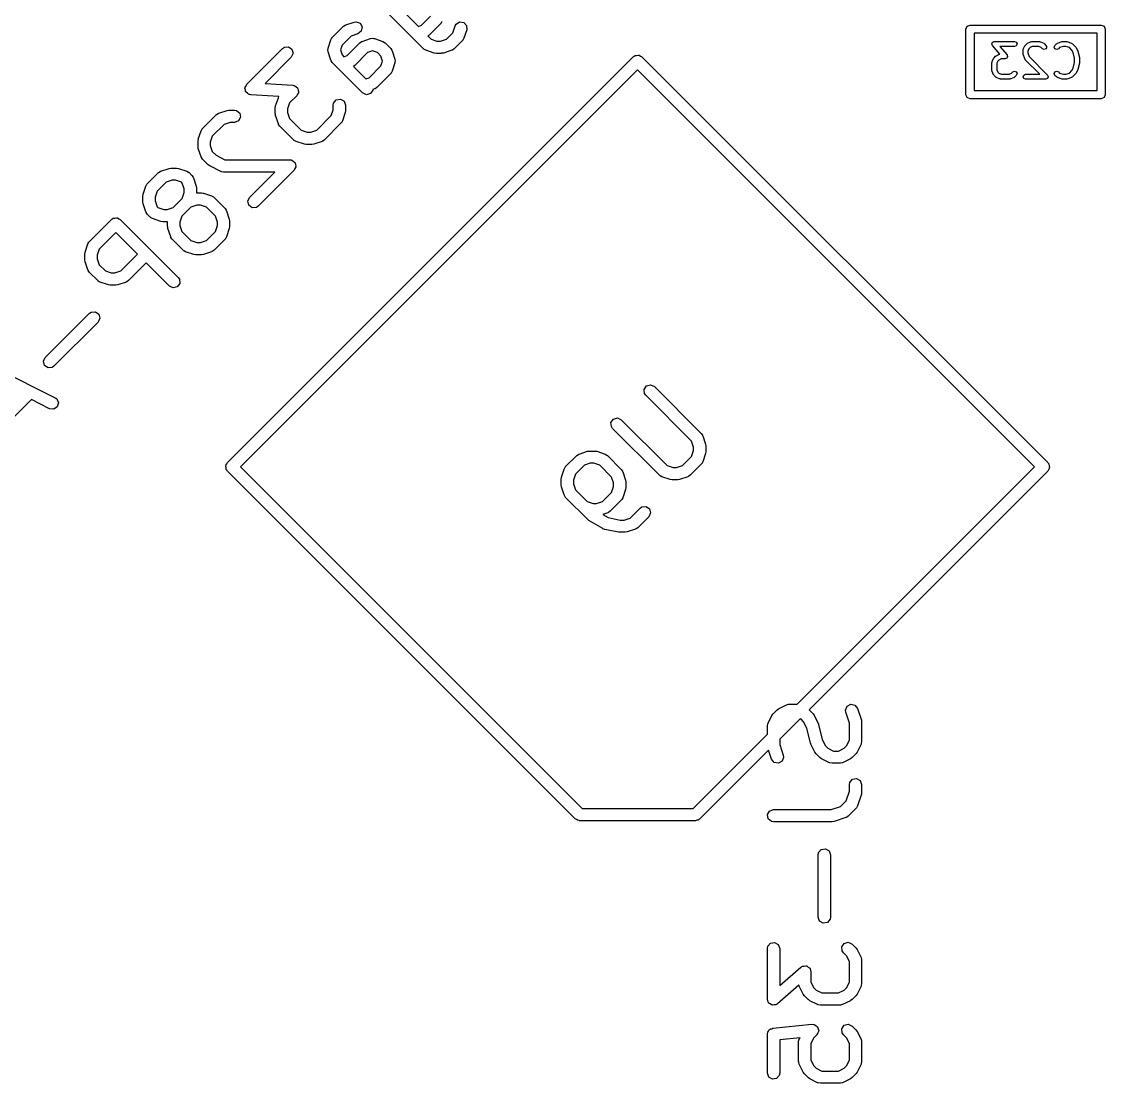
# Model space of a CAD drawing. Extents: x 0.04 to 2.09, y 0.3 to 3.78.
# Drawn here: x 0.787 to 1.307, y 1.32 to 1.83 of the extents above; entities that cross this region are included whole.
import ezdxf

# ---------------------------------------------------------------- set-up
doc = ezdxf.new("R2010")
doc.units = 0
doc.header["$MEASUREMENT"] = 0
doc.layers.add('BLACK', color=7, linetype='CONTINUOUS')

msp = doc.modelspace()

# ---------------------------------------------------------------- linework, layer by layer
at = {"layer": 'BLACK', "linetype": 'CONTINUOUS'}
for p, q in [((0.979538, 1.81731), (0.957002, 1.83985)), ((0.963794, 1.84141), (0.977121, 1.82808)), ((0.978705, 1.82861), (0.983022, 1.83292)), ((0.935791, 1.82281), (0.941094, 1.82811)), ((0.941094, 1.82811), (0.941934, 1.8287)), ((0.941934, 1.8287), (0.94211, 1.82872)), ((0.94211, 1.82872), (0.942248, 1.82883)), ((0.942248, 1.82883), (0.946225, 1.83015)), ((0.946225, 1.83015), (0.94724, 1.8303)), ((0.94724, 1.8303), (0.949118, 1.82956)), ((0.949118, 1.82956), (0.95008, 1.82779)), ((0.95008, 1.82779), (0.949675, 1.82581)), ((0.977121, 1.82808), (0.978705, 1.82861)), ((0.987691, 1.82924), (0.982388, 1.82394)), ((0.987766, 1.8294), (0.987691, 1.82924)), ((0.987916, 1.82949), (0.987766, 1.8294)), ((0.988404, 1.8304), (0.987916, 1.82949)), ((0.993628, 1.82497), (0.994733, 1.82829)), ((0.994733, 1.82829), (0.995221, 1.82919)), ((0.995221, 1.82919), (0.996942, 1.83024)), ((0.996942, 1.83024), (0.99894, 1.82995)), ((0.99894, 1.82995), (1.00028, 1.82844)), ((1.00028, 1.82844), (1.00034, 1.82642)), ((1.24016, 1.82677), (1.24073, 1.82816)), ((1.24073, 1.82816), (1.24213, 1.82874)), ((1.24213, 1.82874), (1.30512, 1.82874)), ((1.30512, 1.82874), (1.30651, 1.82816)), ((1.30651, 1.82816), (1.30709, 1.82677)), ((0.935078, 1.82166), (0.935566, 1.82256)), ((0.935566, 1.82256), (0.935717, 1.82265)), ((0.935717, 1.82265), (0.935791, 1.82281)), ((0.944777, 1.82345), (0.94046, 1.81913)), ((0.948093, 1.82455), (0.944777, 1.82345)), ((0.949675, 1.82581), (0.948093, 1.82455)), ((0.950202, 1.82087), (0.954179, 1.8222)), ((0.954179, 1.8222), (0.955194, 1.82235)), ((0.955194, 1.82235), (0.955605, 1.82219)), ((0.955605, 1.82219), (0.956047, 1.8222)), ((0.956047, 1.8222), (0.960024, 1.82087)), ((0.982388, 1.82394), (0.981726, 1.82347)), ((0.981726, 1.82347), (0.983221, 1.82198)), ((0.983221, 1.82198), (0.986082, 1.82103)), ((0.987775, 1.82103), (0.990636, 1.82198)), ((0.990636, 1.82198), (0.993628, 1.82497)), ((0.99901, 1.82244), (0.998521, 1.82154)), ((1.00034, 1.82642), (0.99901, 1.82244)), ((1.24016, 1.79528), (1.24016, 1.82677)), ((1.24409, 1.8248), (1.24409, 1.79724)), ((1.30315, 1.8248), (1.24409, 1.8248)), ((1.30315, 1.79724), (1.30315, 1.8248)), ((1.30709, 1.82677), (1.30709, 1.79528)), ((0.894696, 1.80028), (0.91193, 1.81751)), ((0.91193, 1.81751), (0.91277, 1.8181)), ((0.91277, 1.8181), (0.914782, 1.81827)), ((0.914782, 1.81827), (0.916436, 1.81711)), ((0.916436, 1.81711), (0.916959, 1.81516)), ((0.933602, 1.81683), (0.933764, 1.81724)), ((0.933752, 1.81581), (0.933602, 1.81683)), ((0.933752, 1.81768), (0.935078, 1.82166)), ((0.933764, 1.81724), (0.933752, 1.81768)), ((0.94046, 1.81913), (0.939666, 1.81675)), ((0.939666, 1.81675), (0.94046, 1.81436)), ((0.942913, 1.81402), (0.949048, 1.82016)), ((0.949048, 1.82016), (0.949888, 1.82075)), ((0.949888, 1.82075), (0.950064, 1.82076)), ((0.950064, 1.82076), (0.950202, 1.82087)), ((0.960024, 1.82087), (0.960925, 1.82039)), ((0.960925, 1.82039), (0.961018, 1.82023)), ((0.961018, 1.82023), (0.961178, 1.82016)), ((0.961178, 1.82016), (0.963829, 1.81751)), ((0.963829, 1.81751), (0.964417, 1.81667)), ((0.964417, 1.81667), (0.964433, 1.81649)), ((0.979698, 1.81724), (0.979538, 1.81731)), ((0.979791, 1.81709), (0.979698, 1.81724)), ((0.980692, 1.8166), (0.979791, 1.81709)), ((0.984669, 1.81527), (0.980692, 1.8166)), ((0.986082, 1.82103), (0.987775, 1.82103)), ((0.993165, 1.8166), (0.989188, 1.81527)), ((0.993303, 1.81671), (0.993165, 1.8166)), ((0.993479, 1.81672), (0.993303, 1.81671)), ((0.994319, 1.81731), (0.993479, 1.81672)), ((0.998296, 1.82129), (0.994319, 1.81731)), ((0.998371, 1.82145), (0.998296, 1.82129)), ((0.998521, 1.82154), (0.998371, 1.82145)), ((1.25257, 1.81973), (1.25276, 1.8201)), ((1.25258, 1.81969), (1.25257, 1.81973)), ((1.25257, 1.81965), (1.25258, 1.81969)), ((1.25273, 1.81926), (1.25257, 1.81965)), ((1.25286, 1.81887), (1.25273, 1.81926)), ((1.25276, 1.8201), (1.25291, 1.82048)), ((1.25649, 1.81472), (1.25286, 1.81887)), ((1.25291, 1.82048), (1.25295, 1.8205)), ((1.25295, 1.8205), (1.25297, 1.82054)), ((1.25297, 1.82054), (1.25337, 1.82067)), ((1.25337, 1.82067), (1.25375, 1.82083)), ((1.25375, 1.82083), (1.2635, 1.82083)), ((1.2635, 1.81847), (1.25635, 1.81847)), ((1.25635, 1.81847), (1.25989, 1.81443)), ((1.2635, 1.82083), (1.26433, 1.82048)), ((1.26433, 1.81881), (1.2635, 1.81847)), ((1.26433, 1.82048), (1.26468, 1.81965)), ((1.26468, 1.81965), (1.26433, 1.81881)), ((1.26757, 1.81665), (1.26767, 1.8169)), ((1.26757, 1.81515), (1.26757, 1.81665)), ((1.26767, 1.8169), (1.26769, 1.81718)), ((1.26769, 1.81718), (1.26844, 1.81868)), ((1.26844, 1.81868), (1.26859, 1.8188)), ((1.26859, 1.8188), (1.26866, 1.81898)), ((1.26866, 1.81898), (1.26941, 1.81973)), ((1.26941, 1.81973), (1.26959, 1.81981)), ((1.26959, 1.81981), (1.26972, 1.81995)), ((1.26972, 1.81995), (1.27122, 1.8207)), ((1.27047, 1.81745), (1.26993, 1.81637)), ((1.27095, 1.81793), (1.27047, 1.81745)), ((1.27203, 1.81847), (1.27095, 1.81793)), ((1.27122, 1.8207), (1.27149, 1.82072)), ((1.27149, 1.82072), (1.27175, 1.82083)), ((1.27175, 1.82083), (1.2755, 1.82083)), ((1.27522, 1.81847), (1.27203, 1.81847)), ((1.2763, 1.81793), (1.27522, 1.81847)), ((1.2755, 1.82083), (1.27575, 1.82072)), ((1.27575, 1.82072), (1.27603, 1.8207)), ((1.27603, 1.8207), (1.27752, 1.81995)), ((1.27691, 1.81731), (1.2763, 1.81793)), ((1.27775, 1.81697), (1.27691, 1.81731)), ((1.27752, 1.81995), (1.27765, 1.81981)), ((1.27765, 1.81981), (1.27783, 1.81973)), ((1.27858, 1.81731), (1.27775, 1.81697)), ((1.27783, 1.81973), (1.27858, 1.81898)), ((1.27858, 1.81898), (1.27893, 1.81815)), ((1.27893, 1.81815), (1.27858, 1.81731)), ((1.28256, 1.81815), (1.28291, 1.81898)), ((1.28291, 1.81731), (1.28256, 1.81815)), ((1.28291, 1.81898), (1.28366, 1.81973)), ((1.28375, 1.81697), (1.28291, 1.81731)), ((1.28366, 1.81973), (1.28391, 1.81984)), ((1.28458, 1.81731), (1.28375, 1.81697)), ((1.28391, 1.81984), (1.28412, 1.82002)), ((1.28412, 1.82002), (1.28637, 1.82077)), ((1.28513, 1.81787), (1.28458, 1.81731)), ((1.28694, 1.81847), (1.28513, 1.81787)), ((1.28637, 1.82077), (1.28657, 1.82075)), ((1.28657, 1.82075), (1.28675, 1.82083)), ((1.28675, 1.82083), (1.28825, 1.82083)), ((1.28805, 1.81847), (1.28694, 1.81847)), ((1.28986, 1.81787), (1.28805, 1.81847)), ((1.28825, 1.82083), (1.28842, 1.82075)), ((1.28842, 1.82075), (1.28862, 1.82077)), ((1.28862, 1.82077), (1.29087, 1.82002)), ((1.29102, 1.8167), (1.28986, 1.81787)), ((1.29087, 1.82002), (1.29108, 1.81984)), ((1.29163, 1.81549), (1.29102, 1.8167)), ((1.29108, 1.81984), (1.29133, 1.81973)), ((1.29133, 1.81973), (1.29283, 1.81823)), ((1.29283, 1.81823), (1.2929, 1.81805)), ((1.2929, 1.81805), (1.29305, 1.81793)), ((1.29305, 1.81793), (1.2938, 1.81643)), ((0.885483, 1.61859), (1.08035, 1.81347)), ((0.916105, 1.81333), (0.903473, 1.8007)), ((0.916959, 1.81516), (0.916105, 1.81333)), ((0.935078, 1.81184), (0.933752, 1.81581)), ((0.935188, 1.8117), (0.935078, 1.81184)), ((0.935203, 1.81152), (0.935188, 1.8117)), ((0.935791, 1.81068), (0.935203, 1.81152)), ((0.94046, 1.81436), (0.941328, 1.8135)), ((0.941328, 1.8135), (0.942913, 1.81402)), ((0.952731, 1.81549), (0.946596, 1.80936)), ((0.955113, 1.81629), (0.952731, 1.81549)), ((0.957495, 1.81549), (0.955113, 1.81629)), ((0.95916, 1.81383), (0.957495, 1.81549)), ((0.959954, 1.81144), (0.95916, 1.81383)), ((0.95916, 1.80906), (0.959954, 1.81144)), ((0.964433, 1.81649), (0.964542, 1.81635)), ((0.964542, 1.81635), (0.965868, 1.81238)), ((0.966018, 1.81136), (0.965856, 1.81095)), ((0.965868, 1.81238), (0.966018, 1.81136)), ((0.984734, 1.81527), (0.984669, 1.81527)), ((0.985603, 1.81512), (0.984734, 1.81527)), ((0.988254, 1.81512), (0.985603, 1.81512)), ((0.988315, 1.81514), (0.988254, 1.81512)), ((0.989188, 1.81527), (0.988315, 1.81514)), ((1.08035, 1.81347), (1.08067, 1.81369)), ((1.08067, 1.81369), (1.08075, 1.8138)), ((1.08075, 1.8138), (1.08088, 1.81383)), ((1.08088, 1.81383), (1.08119, 1.81405)), ((1.08119, 1.81405), (1.08196, 1.81412)), ((1.08196, 1.81412), (1.0827, 1.81432)), ((1.0827, 1.81432), (1.08294, 1.81421)), ((1.08294, 1.81421), (1.08321, 1.81423)), ((1.08321, 1.81423), (1.08384, 1.81379)), ((1.08384, 1.81379), (1.08453, 1.81347)), ((1.08453, 1.81347), (1.2794, 1.61859)), ((1.25269, 1.81118), (1.25344, 1.81268)), ((1.25344, 1.81268), (1.25359, 1.8128)), ((1.25359, 1.8128), (1.25366, 1.81298)), ((1.25366, 1.81298), (1.25441, 1.81373)), ((1.25441, 1.81373), (1.25459, 1.81381)), ((1.25459, 1.81381), (1.25472, 1.81395)), ((1.25472, 1.81395), (1.25622, 1.8147)), ((1.25547, 1.81145), (1.25493, 1.81037)), ((1.25595, 1.81193), (1.25547, 1.81145)), ((1.25703, 1.81247), (1.25595, 1.81193)), ((1.25622, 1.8147), (1.25649, 1.81472)), ((1.259, 1.81247), (1.25703, 1.81247)), ((1.25938, 1.81263), (1.259, 1.81247)), ((1.25978, 1.81276), (1.25938, 1.81263)), ((1.2598, 1.8128), (1.25978, 1.81276)), ((1.25983, 1.81281), (1.2598, 1.8128)), ((1.25999, 1.8132), (1.25983, 1.81281)), ((1.25989, 1.81443), (1.26002, 1.81403)), ((1.26018, 1.81357), (1.25999, 1.8132)), ((1.26002, 1.81403), (1.26018, 1.81365)), ((1.26018, 1.81365), (1.26016, 1.81361)), ((1.26016, 1.81361), (1.26018, 1.81357)), ((1.26764, 1.81497), (1.26757, 1.81515)), ((1.26763, 1.81477), (1.26764, 1.81497)), ((1.26838, 1.81252), (1.26763, 1.81477)), ((1.26856, 1.81232), (1.26838, 1.81252)), ((1.26866, 1.81206), (1.26856, 1.81232)), ((1.27564, 1.80508), (1.26866, 1.81206)), ((1.26993, 1.81637), (1.26993, 1.81534)), ((1.26993, 1.81534), (1.27053, 1.81354)), ((1.27053, 1.81354), (1.27933, 1.80473)), ((1.29231, 1.81275), (1.29163, 1.81549)), ((1.29231, 1.81079), (1.29231, 1.81275)), ((1.2938, 1.81643), (1.29381, 1.81629)), ((1.29381, 1.81629), (1.29389, 1.81618)), ((1.29389, 1.81618), (1.29464, 1.81318)), ((1.29464, 1.81318), (1.29462, 1.81304)), ((1.29462, 1.81304), (1.29468, 1.8129)), ((1.29468, 1.8129), (1.29468, 1.81065)), ((1.08244, 1.8072), (0.891746, 1.61651)), ((0.950374, 1.7961), (0.935791, 1.81068)), ((0.946596, 1.80936), (0.945933, 1.80889)), ((0.945933, 1.80889), (0.951933, 1.80289)), ((0.953518, 1.80342), (0.95916, 1.80906)), ((0.964542, 1.80653), (0.964054, 1.80563)), ((0.965868, 1.81051), (0.964542, 1.80653)), ((0.965856, 1.81095), (0.965868, 1.81051)), ((1.27314, 1.61651), (1.08244, 1.8072)), ((1.25257, 1.81065), (1.25267, 1.8109)), ((1.25257, 1.8069), (1.25257, 1.81065)), ((1.25267, 1.80665), (1.25257, 1.8069)), ((1.25267, 1.8109), (1.25269, 1.81118)), ((1.25269, 1.80637), (1.25267, 1.80665)), ((1.25344, 1.80487), (1.25269, 1.80637)), ((1.25493, 1.81037), (1.25493, 1.80718)), ((1.25493, 1.80718), (1.25547, 1.8061)), ((1.26205, 1.80562), (1.26266, 1.80623)), ((1.26266, 1.80623), (1.2635, 1.80658)), ((1.2635, 1.80658), (1.26433, 1.80623)), ((1.26433, 1.80623), (1.26468, 1.8054)), ((1.28256, 1.8054), (1.28291, 1.80623)), ((1.28291, 1.80623), (1.28375, 1.80658)), ((1.28375, 1.80658), (1.28458, 1.80623)), ((1.28458, 1.80623), (1.28513, 1.80568)), ((1.28986, 1.80568), (1.29102, 1.80685)), ((1.29102, 1.80685), (1.29163, 1.80806)), ((1.29163, 1.80806), (1.29231, 1.81079)), ((1.2938, 1.80712), (1.29305, 1.80562)), ((1.29381, 1.80725), (1.2938, 1.80712)), ((1.29389, 1.80736), (1.29381, 1.80725)), ((1.29464, 1.81036), (1.29389, 1.80736)), ((1.29468, 1.81065), (1.29462, 1.81051)), ((1.29462, 1.81051), (1.29464, 1.81036)), ((0.951933, 1.80289), (0.953518, 1.80342)), ((0.963829, 1.80538), (0.957201, 1.79875)), ((0.963904, 1.80554), (0.963829, 1.80538)), ((0.964054, 1.80563), (0.963904, 1.80554)), ((1.25359, 1.80474), (1.25344, 1.80487)), ((1.25366, 1.80456), (1.25359, 1.80474)), ((1.25441, 1.80381), (1.25366, 1.80456)), ((1.25459, 1.80374), (1.25441, 1.80381)), ((1.25472, 1.80359), (1.25459, 1.80374)), ((1.25622, 1.80284), (1.25472, 1.80359)), ((1.25547, 1.8061), (1.25595, 1.80562)), ((1.25595, 1.80562), (1.25703, 1.80508)), ((1.2565, 1.80282), (1.25622, 1.80284)), ((1.25675, 1.80272), (1.2565, 1.80282)), ((1.26125, 1.80272), (1.25675, 1.80272)), ((1.25703, 1.80508), (1.26097, 1.80508)), ((1.26097, 1.80508), (1.26205, 1.80562)), ((1.2615, 1.80282), (1.26125, 1.80272)), ((1.26178, 1.80284), (1.2615, 1.80282)), ((1.26328, 1.80359), (1.26178, 1.80284)), ((1.2634, 1.80374), (1.26328, 1.80359)), ((1.26358, 1.80381), (1.2634, 1.80374)), ((1.26433, 1.80456), (1.26358, 1.80381)), ((1.26468, 1.8054), (1.26433, 1.80456)), ((1.26757, 1.8039), (1.26791, 1.80473)), ((1.26791, 1.80306), (1.26757, 1.8039)), ((1.26791, 1.80473), (1.26875, 1.80508)), ((1.26875, 1.80272), (1.26791, 1.80306)), ((1.26875, 1.80508), (1.27564, 1.80508)), ((1.2785, 1.80272), (1.26875, 1.80272)), ((1.27933, 1.80306), (1.2785, 1.80272)), ((1.27933, 1.80473), (1.27968, 1.8039)), ((1.27968, 1.8039), (1.27933, 1.80306)), ((1.28291, 1.80456), (1.28256, 1.8054)), ((1.28366, 1.80381), (1.28291, 1.80456)), ((1.28391, 1.80371), (1.28366, 1.80381)), ((1.28412, 1.80353), (1.28391, 1.80371)), ((1.28637, 1.80278), (1.28412, 1.80353)), ((1.28513, 1.80568), (1.28694, 1.80508)), ((1.28657, 1.80279), (1.28637, 1.80278)), ((1.28675, 1.80272), (1.28657, 1.80279)), ((1.28825, 1.80272), (1.28675, 1.80272)), ((1.28694, 1.80508), (1.28805, 1.80508)), ((1.28805, 1.80508), (1.28986, 1.80568)), ((1.28842, 1.80279), (1.28825, 1.80272)), ((1.28862, 1.80278), (1.28842, 1.80279)), ((1.29087, 1.80353), (1.28862, 1.80278)), ((1.29108, 1.80371), (1.29087, 1.80353)), ((1.29133, 1.80381), (1.29108, 1.80371)), ((1.29283, 1.80531), (1.29133, 1.80381)), ((1.2929, 1.80549), (1.29283, 1.80531)), ((1.29305, 1.80562), (1.2929, 1.80549)), ((0.893842, 1.79844), (0.893942, 1.79866)), ((0.894048, 1.79768), (0.893842, 1.79844)), ((0.893916, 1.79889), (0.89436, 1.79955)), ((0.893942, 1.79866), (0.893916, 1.79889)), ((0.894134, 1.79688), (0.894048, 1.79768)), ((0.894304, 1.79672), (0.894134, 1.79688)), ((0.894365, 1.79649), (0.894304, 1.79672)), ((0.89436, 1.79955), (0.894696, 1.80028)), ((0.895017, 1.79604), (0.894365, 1.79649)), ((0.895592, 1.79549), (0.895017, 1.79604)), ((0.903473, 1.8007), (0.916865, 1.79981)), ((0.916865, 1.79981), (0.917296, 1.7997)), ((0.917296, 1.7997), (0.917433, 1.79971)), ((0.917433, 1.79971), (0.917533, 1.79964)), ((0.917533, 1.79964), (0.917861, 1.79956)), ((0.917861, 1.79956), (0.918435, 1.79901)), ((0.918435, 1.79901), (0.919088, 1.79856)), ((0.919088, 1.79856), (0.919149, 1.79833)), ((0.919536, 1.79616), (0.919093, 1.7955)), ((0.919149, 1.79833), (0.919318, 1.79816)), ((0.919318, 1.79816), (0.919404, 1.79737)), ((0.919404, 1.79737), (0.91961, 1.7966)), ((0.91961, 1.7966), (0.919511, 1.79639)), ((0.919511, 1.79639), (0.919536, 1.79616)), ((0.952204, 1.79525), (0.950374, 1.7961)), ((0.954155, 1.79577), (0.952204, 1.79525)), ((0.955314, 1.79742), (0.954155, 1.79577)), ((0.956047, 1.79804), (0.955282, 1.79778)), ((0.955282, 1.79778), (0.955314, 1.79742)), ((0.956185, 1.79815), (0.956047, 1.79804)), ((0.956361, 1.79816), (0.956185, 1.79815)), ((0.957201, 1.79875), (0.956361, 1.79816)), ((1.24409, 1.79724), (1.30315, 1.79724)), ((0.895919, 1.79541), (0.895592, 1.79549)), ((0.89602, 1.79534), (0.895919, 1.79541)), ((0.896156, 1.79535), (0.89602, 1.79534)), ((0.896587, 1.79524), (0.896156, 1.79535)), ((0.910171, 1.79434), (0.896587, 1.79524)), ((0.908565, 1.78984), (0.909891, 1.79382)), ((0.909891, 1.79382), (0.910171, 1.79434)), ((0.915273, 1.79129), (0.914319, 1.78843)), ((0.918757, 1.79477), (0.915273, 1.79129)), ((0.919093, 1.7955), (0.918757, 1.79477)), ((0.936252, 1.79023), (0.93643, 1.79124)), ((0.93643, 1.79124), (0.937729, 1.79279)), ((0.937729, 1.79279), (0.939718, 1.79314)), ((0.939718, 1.79314), (0.941467, 1.79213)), ((0.941467, 1.79213), (0.942158, 1.79023)), ((1.24073, 1.79388), (1.24016, 1.79528)), ((1.24213, 1.79331), (1.24073, 1.79388)), ((1.30512, 1.79331), (1.24213, 1.79331)), ((1.30651, 1.79388), (1.30512, 1.79331)), ((1.30709, 1.79528), (1.30651, 1.79388)), ((0.873485, 1.77906), (0.880114, 1.78569)), ((0.880114, 1.78569), (0.880954, 1.78628)), ((0.880954, 1.78628), (0.88113, 1.7863)), ((0.88113, 1.7863), (0.881268, 1.78641)), ((0.881268, 1.78641), (0.885245, 1.78773)), ((0.885245, 1.78773), (0.886118, 1.78786)), ((0.886118, 1.78786), (0.886179, 1.78788)), ((0.886179, 1.78788), (0.88883, 1.78788)), ((0.88883, 1.78788), (0.88984, 1.78771)), ((0.88984, 1.78771), (0.891387, 1.78641)), ((0.891387, 1.78641), (0.891738, 1.78442)), ((0.908413, 1.78891), (0.908567, 1.78978)), ((0.908413, 1.78626), (0.908413, 1.78891)), ((0.908435, 1.7862), (0.908413, 1.78626)), ((0.908565, 1.78532), (0.908435, 1.7862)), ((0.908567, 1.78978), (0.908565, 1.78984)), ((0.909891, 1.78135), (0.908565, 1.78532)), ((0.914319, 1.78843), (0.914319, 1.78674)), ((0.914319, 1.78674), (0.915273, 1.78387)), ((0.935299, 1.7852), (0.936252, 1.78806)), ((0.936252, 1.78806), (0.936252, 1.79023)), ((0.942006, 1.78665), (0.940681, 1.78267)), ((0.942158, 1.78758), (0.942004, 1.78671)), ((0.942004, 1.78671), (0.942006, 1.78665)), ((0.942158, 1.79023), (0.942158, 1.78758)), ((0.883797, 1.78102), (0.878154, 1.77538)), ((0.886658, 1.78198), (0.883797, 1.78102)), ((0.88883, 1.78198), (0.886658, 1.78198)), ((0.890728, 1.78267), (0.88883, 1.78198)), ((0.891738, 1.78442), (0.890728, 1.78267)), ((0.91, 1.78121), (0.909891, 1.78135)), ((0.910016, 1.78103), (0.91, 1.78121)), ((0.910604, 1.78019), (0.910016, 1.78103)), ((0.917232, 1.77356), (0.910604, 1.78019)), ((0.915273, 1.78387), (0.920915, 1.77823)), ((0.92833, 1.77823), (0.935299, 1.7852)), ((0.939967, 1.78152), (0.932013, 1.77356)), ((0.940042, 1.78168), (0.939967, 1.78152)), ((0.940192, 1.78177), (0.940042, 1.78168)), ((0.940681, 1.78267), (0.940192, 1.78177)), ((0.871446, 1.77393), (0.872772, 1.77791)), ((0.872772, 1.77791), (0.87326, 1.77881)), ((0.87326, 1.77881), (0.873411, 1.7789)), ((0.873411, 1.7789), (0.873485, 1.77906)), ((0.878154, 1.77538), (0.8772, 1.77252)), ((0.920915, 1.77823), (0.923776, 1.77728)), ((0.923776, 1.77728), (0.925469, 1.77728)), ((0.925469, 1.77728), (0.92833, 1.77823)), ((0.871295, 1.773), (0.871448, 1.77387)), ((0.871295, 1.77035), (0.871295, 1.773)), ((0.871317, 1.77029), (0.871295, 1.77035)), ((0.871446, 1.76941), (0.871317, 1.77029)), ((0.871448, 1.77387), (0.871446, 1.77393)), ((0.8772, 1.77252), (0.8772, 1.77083)), ((0.8772, 1.77083), (0.878154, 1.76797)), ((0.917392, 1.77349), (0.917232, 1.77356)), ((0.917485, 1.77334), (0.917392, 1.77349)), ((0.918386, 1.77285), (0.917485, 1.77334)), ((0.922363, 1.77152), (0.918386, 1.77285)), ((0.922428, 1.77153), (0.922363, 1.77152)), ((0.923297, 1.77137), (0.922428, 1.77153)), ((0.925948, 1.77137), (0.923297, 1.77137)), ((0.926009, 1.77139), (0.925948, 1.77137)), ((0.926882, 1.77152), (0.926009, 1.77139)), ((0.930859, 1.77285), (0.926882, 1.77152)), ((0.930997, 1.77296), (0.930859, 1.77285)), ((0.931173, 1.77298), (0.930997, 1.77296)), ((0.932013, 1.77356), (0.931173, 1.77298)), ((0.872772, 1.76544), (0.871446, 1.76941)), ((0.872882, 1.7653), (0.872772, 1.76544)), ((0.872897, 1.76512), (0.872882, 1.7653)), ((0.873485, 1.76428), (0.872897, 1.76512)), ((0.878154, 1.76797), (0.879974, 1.76615)), ((0.879974, 1.76615), (0.884224, 1.76402)), ((0.853429, 1.75857), (0.857406, 1.75989)), ((0.857406, 1.75989), (0.858279, 1.76002)), ((0.858279, 1.76002), (0.85834, 1.76004)), ((0.85834, 1.76004), (0.860991, 1.76004)), ((0.860991, 1.76004), (0.86186, 1.75989)), ((0.86186, 1.75989), (0.861925, 1.75989)), ((0.861925, 1.75989), (0.865902, 1.75857)), ((0.876137, 1.76163), (0.873485, 1.76428)), ((0.876195, 1.76161), (0.876137, 1.76163)), ((0.876904, 1.76108), (0.876195, 1.76161)), ((0.882207, 1.75843), (0.876904, 1.76108)), ((0.884224, 1.76402), (0.915343, 1.76402)), ((0.915343, 1.76402), (0.915978, 1.76391)), ((0.915978, 1.76391), (0.916107, 1.76392)), ((0.916107, 1.76392), (0.916173, 1.76388)), ((0.916173, 1.76388), (0.916353, 1.76384)), ((0.916353, 1.76384), (0.917034, 1.76327)), ((0.917034, 1.76327), (0.917762, 1.76276)), ((0.917806, 1.75979), (0.917431, 1.75898)), ((0.917762, 1.76276), (0.917797, 1.76263)), ((0.917797, 1.76263), (0.9179, 1.76255)), ((0.918251, 1.76056), (0.917806, 1.75979)), ((0.9179, 1.76255), (0.918055, 1.76167)), ((0.918055, 1.76167), (0.918285, 1.76081)), ((0.918285, 1.76081), (0.918228, 1.76069)), ((0.918228, 1.76069), (0.918251, 1.76056)), ((0.846972, 1.75255), (0.852275, 1.75785)), ((0.852275, 1.75785), (0.853115, 1.75844)), ((0.853115, 1.75844), (0.853291, 1.75846)), ((0.853291, 1.75846), (0.853429, 1.75857)), ((0.858819, 1.75414), (0.855958, 1.75319)), ((0.860512, 1.75414), (0.858819, 1.75414)), ((0.863373, 1.75319), (0.860512, 1.75414)), ((0.865902, 1.75857), (0.866804, 1.75808)), ((0.866804, 1.75808), (0.866896, 1.75793)), ((0.866896, 1.75793), (0.867056, 1.75785)), ((0.867056, 1.75785), (0.868382, 1.75653)), ((0.868382, 1.75653), (0.86897, 1.75569)), ((0.86897, 1.75569), (0.868985, 1.75551)), ((0.868985, 1.75551), (0.869095, 1.75537)), ((0.869095, 1.75537), (0.870421, 1.7514)), ((0.882382, 1.75841), (0.882207, 1.75843)), ((0.882517, 1.75829), (0.882382, 1.75841)), ((0.883527, 1.75812), (0.882517, 1.75829)), ((0.908214, 1.75812), (0.883527, 1.75812)), ((0.896022, 1.74592), (0.908214, 1.75812)), ((0.917431, 1.75898), (0.900197, 1.74175)), ((0.844933, 1.74742), (0.846259, 1.7514)), ((0.846259, 1.7514), (0.846747, 1.7523)), ((0.846747, 1.7523), (0.846898, 1.75239)), ((0.846898, 1.75239), (0.846972, 1.75255)), ((0.851641, 1.74887), (0.850687, 1.74601)), ((0.855958, 1.75319), (0.851641, 1.74887)), ((0.863713, 1.75285), (0.863373, 1.75319)), ((0.864667, 1.74998), (0.863713, 1.75285)), ((0.864667, 1.74829), (0.864667, 1.74998)), ((0.870421, 1.7514), (0.87055, 1.75052)), ((0.87055, 1.75052), (0.870572, 1.75046)), ((0.870572, 1.75046), (0.870572, 1.74811)), ((0.844782, 1.74649), (0.844935, 1.74736)), ((0.844782, 1.74384), (0.844782, 1.74649)), ((0.844804, 1.74377), (0.844782, 1.74384)), ((0.844933, 1.7429), (0.844804, 1.74377)), ((0.844935, 1.74736), (0.844933, 1.74742)), ((0.850687, 1.74601), (0.850687, 1.74431)), ((0.850687, 1.74431), (0.851641, 1.74145)), ((0.859396, 1.74111), (0.863713, 1.74543)), ((0.863713, 1.74543), (0.864667, 1.74829)), ((0.870572, 1.74811), (0.872922, 1.74811)), ((0.872922, 1.74811), (0.873791, 1.74796)), ((0.873791, 1.74796), (0.873856, 1.74796)), ((0.873856, 1.74796), (0.877833, 1.74664)), ((0.877833, 1.74664), (0.878734, 1.74615)), ((0.878734, 1.74615), (0.878827, 1.746)), ((0.878827, 1.746), (0.878987, 1.74592)), ((0.878987, 1.74592), (0.884289, 1.74062)), ((0.895168, 1.74409), (0.896022, 1.74592)), ((0.895691, 1.74214), (0.895168, 1.74409)), ((0.846259, 1.73892), (0.844933, 1.7429)), ((0.846369, 1.73879), (0.846259, 1.73892)), ((0.846384, 1.73861), (0.846369, 1.73879)), ((0.846972, 1.73777), (0.846384, 1.73861)), ((0.851641, 1.74145), (0.851981, 1.74111)), ((0.851981, 1.74111), (0.854842, 1.74016)), ((0.854842, 1.74016), (0.856535, 1.74016)), ((0.856535, 1.74016), (0.859396, 1.74111)), ((0.867889, 1.74125), (0.863572, 1.73694)), ((0.87075, 1.74221), (0.867889, 1.74125)), ((0.872443, 1.74221), (0.87075, 1.74221)), ((0.875304, 1.74125), (0.872443, 1.74221)), ((0.879621, 1.73694), (0.875304, 1.74125)), ((0.884289, 1.74062), (0.884878, 1.73978)), ((0.884878, 1.73978), (0.884893, 1.7396)), ((0.884893, 1.7396), (0.885003, 1.73947)), ((0.885003, 1.73947), (0.886328, 1.73549)), ((0.897345, 1.74098), (0.895691, 1.74214)), ((0.899357, 1.74116), (0.897345, 1.74098)), ((0.900197, 1.74175), (0.899357, 1.74116)), ((0.819133, 1.72471), (0.829739, 1.73532)), ((0.829739, 1.73532), (0.830058, 1.73554)), ((0.830058, 1.73554), (0.830133, 1.73565)), ((0.830133, 1.73565), (0.83026, 1.73568)), ((0.83026, 1.73568), (0.830579, 1.73591)), ((0.830579, 1.73591), (0.831343, 1.73597)), ((0.831343, 1.73597), (0.832084, 1.73617)), ((0.832084, 1.73617), (0.832325, 1.73606)), ((0.832325, 1.73606), (0.832591, 1.73608)), ((0.832591, 1.73608), (0.833219, 1.73564)), ((0.833219, 1.73564), (0.833914, 1.73532)), ((0.833914, 1.73532), (0.861753, 1.70748)), ((0.848298, 1.73644), (0.846972, 1.73777)), ((0.848458, 1.73637), (0.848298, 1.73644)), ((0.84855, 1.73622), (0.848458, 1.73637)), ((0.849452, 1.73573), (0.84855, 1.73622)), ((0.853429, 1.73441), (0.849452, 1.73573)), ((0.853493, 1.73441), (0.853429, 1.73441)), ((0.854363, 1.73425), (0.853493, 1.73441)), ((0.856713, 1.73425), (0.854363, 1.73425)), ((0.856713, 1.7319), (0.856713, 1.73425)), ((0.863572, 1.73694), (0.862618, 1.73408)), ((0.862618, 1.73408), (0.862618, 1.73238)), ((0.880574, 1.73408), (0.879621, 1.73694)), ((0.880574, 1.73238), (0.880574, 1.73408)), ((0.886328, 1.73549), (0.886458, 1.73462)), ((0.886458, 1.73462), (0.88648, 1.73456)), ((0.88648, 1.73456), (0.88648, 1.7319)), ((0.831827, 1.72905), (0.823802, 1.72103)), ((0.842233, 1.71865), (0.831827, 1.72905)), ((0.856735, 1.73184), (0.856713, 1.7319)), ((0.856864, 1.73097), (0.856735, 1.73184)), ((0.85819, 1.72699), (0.856864, 1.73097)), ((0.862618, 1.73238), (0.863572, 1.72952)), ((0.863572, 1.72952), (0.867889, 1.72521)), ((0.875304, 1.72521), (0.879621, 1.72952)), ((0.879621, 1.72952), (0.880574, 1.73238)), ((0.886328, 1.73097), (0.885003, 1.72699)), ((0.88648, 1.7319), (0.886327, 1.73104)), ((0.886327, 1.73104), (0.886328, 1.73097)), ((0.817094, 1.71958), (0.81842, 1.72356)), ((0.81842, 1.72356), (0.818908, 1.72446)), ((0.818908, 1.72446), (0.819059, 1.72455)), ((0.819059, 1.72455), (0.819133, 1.72471)), ((0.8583, 1.72686), (0.85819, 1.72699)), ((0.858315, 1.72668), (0.8583, 1.72686)), ((0.858903, 1.72584), (0.858315, 1.72668)), ((0.864206, 1.72054), (0.858903, 1.72584)), ((0.867889, 1.72521), (0.87075, 1.72425)), ((0.87075, 1.72425), (0.872443, 1.72425)), ((0.872443, 1.72425), (0.875304, 1.72521)), ((0.884289, 1.72584), (0.878987, 1.72054)), ((0.884364, 1.726), (0.884289, 1.72584)), ((0.884514, 1.72609), (0.884364, 1.726)), ((0.885003, 1.72699), (0.884514, 1.72609)), ((0.816943, 1.71865), (0.817096, 1.71952)), ((0.816943, 1.716), (0.816943, 1.71865)), ((0.817096, 1.71952), (0.817094, 1.71958)), ((0.823802, 1.72103), (0.822848, 1.71817)), ((0.822848, 1.71817), (0.822848, 1.71648)), ((0.834208, 1.71062), (0.842233, 1.71865)), ((0.864366, 1.72046), (0.864206, 1.72054)), ((0.864458, 1.72031), (0.864366, 1.72046)), ((0.86536, 1.71982), (0.864458, 1.72031)), ((0.869337, 1.7185), (0.86536, 1.71982)), ((0.869401, 1.7185), (0.869337, 1.7185)), ((0.870271, 1.71835), (0.869401, 1.7185)), ((0.872922, 1.71835), (0.870271, 1.71835)), ((0.872983, 1.71837), (0.872922, 1.71835)), ((0.873856, 1.7185), (0.872983, 1.71837)), ((0.877833, 1.71982), (0.873856, 1.7185)), ((0.877971, 1.71993), (0.877833, 1.71982)), ((0.878147, 1.71995), (0.877971, 1.71993)), ((0.878987, 1.72054), (0.878147, 1.71995)), ((0.816965, 1.71594), (0.816943, 1.716)), ((0.817094, 1.71506), (0.816965, 1.71594)), ((0.81842, 1.71109), (0.817094, 1.71506)), ((0.822848, 1.71648), (0.823802, 1.71361)), ((0.823802, 1.71361), (0.826793, 1.71062)), ((0.846409, 1.71447), (0.837891, 1.70595)), ((0.857577, 1.7033), (0.846409, 1.71447)), ((0.81853, 1.71095), (0.81842, 1.71109)), ((0.818545, 1.71077), (0.81853, 1.71095)), ((0.819133, 1.70993), (0.818545, 1.71077)), ((0.82311, 1.70595), (0.819133, 1.70993)), ((0.826793, 1.71062), (0.829654, 1.70967)), ((0.829654, 1.70967), (0.831347, 1.70967)), ((0.831347, 1.70967), (0.834208, 1.71062)), ((0.861753, 1.70748), (0.862341, 1.70664)), ((0.82327, 1.70588), (0.82311, 1.70595)), ((0.823363, 1.70573), (0.82327, 1.70588)), ((0.824264, 1.70524), (0.823363, 1.70573)), ((0.828241, 1.70392), (0.824264, 1.70524)), ((0.828306, 1.70392), (0.828241, 1.70392)), ((0.829175, 1.70376), (0.828306, 1.70392)), ((0.831827, 1.70376), (0.829175, 1.70376)), ((0.831887, 1.70379), (0.831827, 1.70376)), ((0.83276, 1.70392), (0.831887, 1.70379)), ((0.836737, 1.70524), (0.83276, 1.70392)), ((0.836876, 1.70535), (0.836737, 1.70524)), ((0.837051, 1.70537), (0.836876, 1.70535)), ((0.837891, 1.70595), (0.837051, 1.70537)), ((0.859408, 1.70245), (0.857577, 1.7033)), ((0.861359, 1.70297), (0.859408, 1.70245)), ((0.862518, 1.70463), (0.861359, 1.70297)), ((0.862341, 1.70664), (0.862518, 1.70463)), ((0.797923, 1.66904), (0.819133, 1.69025)), ((0.819133, 1.69025), (0.819973, 1.69083)), ((0.819973, 1.69083), (0.821986, 1.69101)), ((0.821986, 1.69101), (0.82364, 1.68985)), ((0.824163, 1.6879), (0.823309, 1.68607)), ((0.82364, 1.68985), (0.824163, 1.6879)), ((0.823309, 1.68607), (0.802099, 1.66486)), ((0.765538, 1.66826), (0.802657, 1.6497)), ((0.797069, 1.6672), (0.797923, 1.66904)), ((0.797592, 1.66525), (0.797069, 1.6672)), ((0.799246, 1.66409), (0.797592, 1.66525)), ((0.801259, 1.66427), (0.799246, 1.66409)), ((0.802099, 1.66486), (0.801259, 1.66427)), ((1.08556, 1.65373), (1.08671, 1.65538)), ((1.08671, 1.65538), (1.08867, 1.6559)), ((1.08867, 1.6559), (1.0905, 1.65505)), ((1.08573, 1.65171), (1.08556, 1.65373)), ((1.08632, 1.65087), (1.08573, 1.65171)), ((1.10836, 1.62883), (1.08632, 1.65087)), ((1.0905, 1.65505), (1.11303, 1.63251)), ((0.791314, 1.64877), (0.781067, 1.63853)), ((0.800016, 1.64442), (0.791314, 1.64877)), ((0.803708, 1.6453), (0.802022, 1.64419)), ((0.802657, 1.6497), (0.803481, 1.64909)), ((0.803481, 1.64909), (0.804284, 1.64724)), ((0.804284, 1.64724), (0.803708, 1.6453)), ((0.802022, 1.64419), (0.800016, 1.64442)), ((1.07081, 1.63947), (1.07276, 1.64)), ((1.07276, 1.64), (1.07459, 1.63914)), ((1.06965, 1.63782), (1.07081, 1.63947)), ((1.06982, 1.63581), (1.06965, 1.63782)), ((1.07041, 1.63497), (1.06982, 1.63581)), ((1.09295, 1.61243), (1.07041, 1.63497)), ((1.07459, 1.63914), (1.09663, 1.6171)), ((1.11303, 1.63251), (1.11362, 1.63167)), ((1.11362, 1.63167), (1.11364, 1.6315)), ((1.11364, 1.6315), (1.11375, 1.63136)), ((1.11375, 1.63136), (1.11507, 1.62738)), ((1.05433, 1.62262), (1.05831, 1.62395)), ((1.05831, 1.62395), (1.05918, 1.62408)), ((1.05918, 1.62408), (1.05924, 1.6241)), ((1.05924, 1.6241), (1.06189, 1.6241)), ((1.06189, 1.6241), (1.06276, 1.62395)), ((1.06276, 1.62395), (1.06283, 1.62395)), ((1.06283, 1.62395), (1.06681, 1.62262)), ((1.10932, 1.62597), (1.10836, 1.62883)), ((1.10836, 1.62142), (1.10932, 1.62428)), ((1.10932, 1.62428), (1.10932, 1.62597)), ((1.11507, 1.62738), (1.1152, 1.62651)), ((1.1152, 1.62651), (1.11522, 1.62645)), ((1.11522, 1.62645), (1.11522, 1.6238)), ((1.04788, 1.61661), (1.05318, 1.62191)), ((1.05318, 1.62191), (1.05402, 1.6225)), ((1.05402, 1.6225), (1.05419, 1.62251)), ((1.05419, 1.62251), (1.05433, 1.62262)), ((1.06681, 1.62262), (1.06771, 1.62213)), ((1.06771, 1.62213), (1.0678, 1.62198)), ((1.0678, 1.62198), (1.06796, 1.62191)), ((1.06796, 1.62191), (1.07459, 1.61528)), ((1.10405, 1.6171), (1.10836, 1.62142)), ((1.11375, 1.61889), (1.11326, 1.61798)), ((1.11507, 1.62286), (1.11375, 1.61889)), ((1.11522, 1.6238), (1.11507, 1.62293)), ((1.11507, 1.62293), (1.11507, 1.62286)), ((0.884629, 1.61676), (0.884742, 1.617)), ((0.884828, 1.61602), (0.884629, 1.61676)), ((0.884718, 1.61727), (0.885159, 1.6179)), ((0.884742, 1.617), (0.884718, 1.61727)), ((0.884894, 1.61526), (0.884828, 1.61602)), ((0.885118, 1.61494), (0.884894, 1.61526)), ((0.885152, 1.61481), (0.885118, 1.61494)), ((0.885259, 1.61474), (0.885152, 1.61481)), ((0.885159, 1.6179), (0.885483, 1.61859)), ((0.885483, 1.61442), (0.885259, 1.61474)), ((1.05252, 1.44738), (0.885483, 1.61442)), ((0.891746, 1.61651), (1.05583, 1.45243)), ((1.04584, 1.61147), (1.04716, 1.61545)), ((1.04716, 1.61545), (1.04765, 1.61635)), ((1.04765, 1.61635), (1.0478, 1.61645)), ((1.0478, 1.61645), (1.04788, 1.61661)), ((1.05686, 1.61724), (1.05254, 1.61292)), ((1.05972, 1.61819), (1.05686, 1.61724)), ((1.06142, 1.61819), (1.05972, 1.61819)), ((1.06428, 1.61724), (1.06142, 1.61819)), ((1.06992, 1.6116), (1.06428, 1.61724)), ((1.07459, 1.61528), (1.07518, 1.61444)), ((1.07518, 1.61444), (1.07519, 1.61426)), ((1.07519, 1.61426), (1.0753, 1.61413)), ((1.0753, 1.61413), (1.07663, 1.61015)), ((1.09663, 1.6171), (1.09949, 1.61614)), ((1.09949, 1.61614), (1.10119, 1.61614)), ((1.10119, 1.61614), (1.10405, 1.6171)), ((1.11303, 1.61773), (1.10773, 1.61243)), ((1.11311, 1.61789), (1.11303, 1.61773)), ((1.11326, 1.61798), (1.11311, 1.61789)), ((1.1591, 1.50246), (1.27314, 1.61651)), ((1.2794, 1.61442), (1.16476, 1.49977)), ((1.2794, 1.61859), (1.27963, 1.61827)), ((1.27973, 1.61511), (1.2794, 1.61442)), ((1.27963, 1.61827), (1.27973, 1.6182)), ((1.27973, 1.6182), (1.27977, 1.61807)), ((1.28017, 1.61574), (1.27973, 1.61511)), ((1.27977, 1.61807), (1.27999, 1.61775)), ((1.27999, 1.61775), (1.28006, 1.61699)), ((1.28006, 1.61699), (1.28026, 1.61625)), ((1.28026, 1.61625), (1.28014, 1.61601)), ((1.28014, 1.61601), (1.28017, 1.61574)), ((1.04569, 1.61054), (1.04584, 1.61141)), ((1.04569, 1.60789), (1.04569, 1.61054)), ((1.04584, 1.61141), (1.04584, 1.61147)), ((1.05254, 1.61292), (1.05159, 1.61006)), ((1.05159, 1.61006), (1.05159, 1.60837)), ((1.05159, 1.60837), (1.05254, 1.60551)), ((1.07087, 1.60874), (1.06992, 1.6116)), ((1.07087, 1.60704), (1.07087, 1.60874)), ((1.07663, 1.61015), (1.07676, 1.60928)), ((1.07676, 1.60928), (1.07678, 1.60921)), ((1.07678, 1.60921), (1.07678, 1.60656)), ((1.09311, 1.61235), (1.09295, 1.61243)), ((1.0932, 1.6122), (1.09311, 1.61235)), ((1.0941, 1.61172), (1.0932, 1.6122)), ((1.09808, 1.61039), (1.0941, 1.61172)), ((1.09814, 1.61039), (1.09808, 1.61039)), ((1.09901, 1.61024), (1.09814, 1.61039)), ((1.10166, 1.61024), (1.09901, 1.61024)), ((1.10173, 1.61026), (1.10166, 1.61024)), ((1.1026, 1.61039), (1.10173, 1.61026)), ((1.10658, 1.61172), (1.1026, 1.61039)), ((1.10671, 1.61183), (1.10658, 1.61172)), ((1.10689, 1.61184), (1.10671, 1.61183)), ((1.10773, 1.61243), (1.10689, 1.61184)), ((1.04571, 1.60783), (1.04569, 1.60789)), ((1.04584, 1.60696), (1.04571, 1.60783)), ((1.04716, 1.60298), (1.04584, 1.60696)), ((1.05254, 1.60551), (1.05819, 1.59986)), ((1.0656, 1.59986), (1.06992, 1.60418)), ((1.06992, 1.60418), (1.07087, 1.60704)), ((1.07663, 1.60563), (1.0753, 1.60165)), ((1.07678, 1.60656), (1.07663, 1.60569)), ((1.07663, 1.60569), (1.07663, 1.60563)), ((1.04727, 1.60284), (1.04716, 1.60298)), ((1.04729, 1.60266), (1.04727, 1.60284)), ((1.04788, 1.60182), (1.04729, 1.60266)), ((1.05848, 1.59122), (1.04788, 1.60182)), ((1.05819, 1.59986), (1.06105, 1.59891)), ((1.06105, 1.59891), (1.06274, 1.59891)), ((1.06274, 1.59891), (1.0656, 1.59986)), ((1.07459, 1.6005), (1.06929, 1.5952)), ((1.07466, 1.60066), (1.07459, 1.6005)), ((1.07481, 1.60075), (1.07466, 1.60066)), ((1.0753, 1.60165), (1.07481, 1.60075)), ((1.06813, 1.59448), (1.0657, 1.59367)), ((1.0657, 1.59367), (1.06828, 1.59212)), ((1.06827, 1.59459), (1.06813, 1.59448)), ((1.06845, 1.59461), (1.06827, 1.59459)), ((1.06929, 1.5952), (1.06845, 1.59461)), ((1.07886, 1.59191), (1.08367, 1.59672)), ((1.08367, 1.59672), (1.08451, 1.59731)), ((1.08451, 1.59731), (1.08652, 1.59748)), ((1.08652, 1.59748), (1.08818, 1.59633)), ((1.0887, 1.59438), (1.08784, 1.59254)), ((1.08818, 1.59633), (1.0887, 1.59438)), ((1.0586, 1.59116), (1.05848, 1.59122)), ((1.05905, 1.59077), (1.0586, 1.59116)), ((1.06568, 1.5868), (1.05905, 1.59077)), ((1.06828, 1.59212), (1.07412, 1.59096)), ((1.07412, 1.59096), (1.076, 1.59096)), ((1.076, 1.59096), (1.07886, 1.59191)), ((1.08784, 1.59254), (1.08254, 1.58724)), ((1.06569, 1.58679), (1.06568, 1.5868)), ((1.06662, 1.58643), (1.06569, 1.58679)), ((1.07325, 1.58511), (1.06662, 1.58643)), ((1.07338, 1.58513), (1.07325, 1.58511)), ((1.07383, 1.58505), (1.07338, 1.58513)), ((1.07648, 1.58505), (1.07383, 1.58505)), ((1.07654, 1.58507), (1.07648, 1.58505)), ((1.07741, 1.5852), (1.07654, 1.58507)), ((1.08139, 1.58653), (1.07741, 1.5852)), ((1.08153, 1.58664), (1.08139, 1.58653)), ((1.0817, 1.58665), (1.08153, 1.58664)), ((1.08254, 1.58724), (1.0817, 1.58665)), ((1.14752, 1.49787), (1.14939, 1.49974)), ((1.14939, 1.49974), (1.15012, 1.50025)), ((1.15012, 1.50025), (1.15016, 1.5003)), ((1.15016, 1.5003), (1.15391, 1.50217)), ((1.15391, 1.50217), (1.15489, 1.50246)), ((1.15489, 1.50246), (1.15506, 1.50242)), ((1.15506, 1.50242), (1.15523, 1.50248)), ((1.15523, 1.50248), (1.15898, 1.50248)), ((1.15898, 1.50248), (1.1591, 1.50246)), ((1.16476, 1.49977), (1.16476, 1.49977)), ((1.16476, 1.49977), (1.16482, 1.49974)), ((1.16482, 1.49974), (1.16669, 1.49787)), ((1.18228, 1.49961), (1.18302, 1.50149)), ((1.18243, 1.4986), (1.18228, 1.49961)), ((1.18302, 1.50149), (1.18479, 1.50245)), ((1.18479, 1.50245), (1.18677, 1.50205)), ((1.18677, 1.50205), (1.18803, 1.50047)), ((1.18803, 1.50047), (1.1899, 1.49484)), ((1.14509, 1.49335), (1.14697, 1.4971)), ((1.14697, 1.4971), (1.14749, 1.49781)), ((1.14749, 1.49781), (1.14752, 1.49787)), ((1.16047, 1.49549), (1.15068, 1.4857)), ((1.16098, 1.49523), (1.16047, 1.49549)), ((1.16218, 1.49403), (1.16098, 1.49523)), ((1.16369, 1.491), (1.16218, 1.49403)), ((1.16669, 1.49787), (1.1672, 1.49715)), ((1.1672, 1.49715), (1.16725, 1.4971)), ((1.16725, 1.4971), (1.16912, 1.49335)), ((1.18415, 1.49343), (1.18243, 1.4986)), ((1.1899, 1.49484), (1.19003, 1.49397)), ((1.19003, 1.49397), (1.19005, 1.49391)), ((1.19005, 1.49391), (1.19005, 1.48453)), ((1.14478, 1.49203), (1.14496, 1.49304)), ((1.14478, 1.48815), (1.14478, 1.49203)), ((1.14496, 1.49304), (1.14507, 1.49318)), ((1.14507, 1.49318), (1.14509, 1.49335)), ((1.16549, 1.48382), (1.16369, 1.491)), ((1.16912, 1.49335), (1.16927, 1.49286)), ((1.16927, 1.49286), (1.16934, 1.49275)), ((1.16934, 1.49275), (1.17114, 1.48556)), ((1.18415, 1.48523), (1.18415, 1.49343)), ((1.10906, 1.45243), (1.14478, 1.48815)), ((1.15068, 1.4857), (1.15068, 1.48314)), ((1.16557, 1.4837), (1.16549, 1.48382)), ((1.16571, 1.48321), (1.16557, 1.4837)), ((1.17114, 1.48556), (1.17266, 1.48253)), ((1.1828, 1.48253), (1.18415, 1.48523)), ((1.18988, 1.48352), (1.18976, 1.48339)), ((1.19005, 1.48453), (1.18988, 1.48352)), ((1.14538, 1.48039), (1.11237, 1.44738)), ((1.14681, 1.4761), (1.14538, 1.48039)), ((1.15068, 1.48314), (1.15241, 1.47797)), ((1.16759, 1.47946), (1.16571, 1.48321)), ((1.16763, 1.47942), (1.16759, 1.47946)), ((1.16814, 1.4787), (1.16763, 1.47942)), ((1.17002, 1.47682), (1.16814, 1.4787)), ((1.17266, 1.48253), (1.17385, 1.48134)), ((1.17385, 1.48134), (1.17655, 1.47999)), ((1.17655, 1.47999), (1.17891, 1.47999)), ((1.17891, 1.47999), (1.1816, 1.48134)), ((1.1816, 1.48134), (1.1828, 1.48253)), ((1.18731, 1.4787), (1.18544, 1.47682)), ((1.18734, 1.47875), (1.18731, 1.4787)), ((1.18787, 1.47946), (1.18734, 1.47875)), ((1.18974, 1.48321), (1.18787, 1.47946)), ((1.18976, 1.48339), (1.18974, 1.48321)), ((1.14806, 1.47452), (1.14681, 1.4761)), ((1.15004, 1.47411), (1.14806, 1.47452)), ((1.15182, 1.47508), (1.15004, 1.47411)), ((1.15256, 1.47695), (1.15182, 1.47508)), ((1.15241, 1.47797), (1.15256, 1.47695)), ((1.17007, 1.47679), (1.17002, 1.47682)), ((1.17078, 1.47627), (1.17007, 1.47679)), ((1.17453, 1.47439), (1.17078, 1.47627)), ((1.17471, 1.47437), (1.17453, 1.47439)), ((1.17484, 1.47426), (1.17471, 1.47437)), ((1.17585, 1.47408), (1.17484, 1.47426)), ((1.1796, 1.47408), (1.17585, 1.47408)), ((1.17977, 1.47414), (1.1796, 1.47408)), ((1.17994, 1.4741), (1.17977, 1.47414)), ((1.18092, 1.47439), (1.17994, 1.4741)), ((1.18467, 1.47627), (1.18092, 1.47439)), ((1.18472, 1.47631), (1.18467, 1.47627)), ((1.18544, 1.47682), (1.18472, 1.47631)), ((1.18415, 1.46391), (1.18433, 1.46492)), ((1.18415, 1.46064), (1.18415, 1.46391)), ((1.18433, 1.46492), (1.18563, 1.46647)), ((1.18563, 1.46647), (1.18761, 1.46682)), ((1.18761, 1.46682), (1.18936, 1.46581)), ((1.18936, 1.46581), (1.19005, 1.46391)), ((1.19005, 1.46391), (1.19005, 1.46016)), ((1.18265, 1.45613), (1.18415, 1.46064)), ((1.1899, 1.45923), (1.18803, 1.4536)), ((1.19005, 1.46016), (1.1899, 1.45929)), ((1.1899, 1.45929), (1.1899, 1.45923)), ((1.05583, 1.45243), (1.10906, 1.45243)), ((1.17537, 1.45187), (1.17988, 1.45337)), ((1.17988, 1.45337), (1.18265, 1.45613)), ((1.18731, 1.45245), (1.18357, 1.4487)), ((1.18739, 1.45261), (1.18731, 1.45245)), ((1.18754, 1.4527), (1.18739, 1.45261)), ((1.18803, 1.4536), (1.18754, 1.4527)), ((1.0531, 1.44711), (1.05252, 1.44738)), ((1.05359, 1.4467), (1.0531, 1.44711)), ((1.11206, 1.44717), (1.11153, 1.4468)), ((1.11218, 1.44721), (1.11206, 1.44717)), ((1.11222, 1.44728), (1.11218, 1.44721)), ((1.11237, 1.44738), (1.11222, 1.44728)), ((1.14482, 1.44943), (1.14583, 1.45117)), ((1.14517, 1.44744), (1.14482, 1.44943)), ((1.14672, 1.44614), (1.14517, 1.44744)), ((1.14583, 1.45117), (1.14773, 1.45187)), ((1.14773, 1.45187), (1.17537, 1.45187)), ((1.18241, 1.44799), (1.17679, 1.44611)), ((1.18255, 1.4481), (1.18241, 1.44799)), ((1.18273, 1.44811), (1.18255, 1.4481)), ((1.18357, 1.4487), (1.18273, 1.44811)), ((1.05423, 1.44659), (1.05359, 1.4467)), ((1.05435, 1.44653), (1.05423, 1.44659)), ((1.05442, 1.44655), (1.05435, 1.44653)), ((1.0546, 1.44652), (1.05442, 1.44655)), ((1.11028, 1.44652), (1.0546, 1.44652)), ((1.11089, 1.44674), (1.11028, 1.44652)), ((1.11153, 1.4468), (1.11089, 1.44674)), ((1.14773, 1.44596), (1.14672, 1.44614)), ((1.17585, 1.44596), (1.14773, 1.44596)), ((1.17591, 1.44598), (1.17585, 1.44596)), ((1.17679, 1.44611), (1.17591, 1.44598)), ((1.16933, 1.43117), (1.17063, 1.43272)), ((1.17063, 1.43272), (1.17262, 1.43307)), ((1.17262, 1.43307), (1.17437, 1.43206)), ((1.17437, 1.43206), (1.17506, 1.43016)), ((1.16915, 1.43016), (1.16933, 1.43117)), ((1.16915, 1.40017), (1.16915, 1.43016)), ((1.17506, 1.43016), (1.17506, 1.40017)), ((1.16984, 1.39827), (1.16915, 1.40017)), ((1.17506, 1.40017), (1.17488, 1.39916)), ((1.17159, 1.39726), (1.16984, 1.39827)), ((1.17358, 1.39761), (1.17159, 1.39726)), ((1.17488, 1.39916), (1.17358, 1.39761)), ((1.14478, 1.38517), (1.14496, 1.38618)), ((1.14478, 1.3608), (1.14478, 1.38517)), ((1.14496, 1.38618), (1.14626, 1.38773)), ((1.14626, 1.38773), (1.14824, 1.38808)), ((1.14824, 1.38808), (1.14999, 1.38707)), ((1.14999, 1.38707), (1.15068, 1.38517)), ((1.15068, 1.38517), (1.15068, 1.36731)), ((1.1805, 1.38593), (1.18166, 1.38759)), ((1.18068, 1.38392), (1.1805, 1.38593)), ((1.18166, 1.38759), (1.18361, 1.38811)), ((1.18361, 1.38811), (1.18544, 1.38726)), ((1.18544, 1.38726), (1.18731, 1.38538)), ((1.18731, 1.38538), (1.18782, 1.38466)), ((1.18782, 1.38466), (1.18787, 1.38462)), ((1.18787, 1.38462), (1.18974, 1.38087)), ((1.18126, 1.38308), (1.18068, 1.38392)), ((1.1828, 1.38155), (1.18126, 1.38308)), ((1.18415, 1.37885), (1.1828, 1.38155)), ((1.18974, 1.38087), (1.19003, 1.37988)), ((1.19003, 1.37988), (1.18999, 1.37971)), ((1.18999, 1.37971), (1.19005, 1.37955)), ((1.19005, 1.37955), (1.19005, 1.3683)), ((1.15068, 1.36731), (1.16079, 1.37614)), ((1.16079, 1.37614), (1.16117, 1.37637)), ((1.16117, 1.37637), (1.16125, 1.37648)), ((1.16125, 1.37648), (1.16137, 1.3765)), ((1.16137, 1.3765), (1.16166, 1.37668)), ((1.16166, 1.37668), (1.16246, 1.37669)), ((1.16246, 1.37669), (1.16324, 1.37683)), ((1.16324, 1.37683), (1.16345, 1.37671)), ((1.16345, 1.37671), (1.16368, 1.37672)), ((1.16368, 1.37672), (1.1643, 1.37622)), ((1.1643, 1.37622), (1.16499, 1.37582)), ((1.16499, 1.37582), (1.16507, 1.3756)), ((1.16507, 1.3756), (1.16526, 1.37545)), ((1.16526, 1.37545), (1.16541, 1.37467)), ((1.16541, 1.37467), (1.16568, 1.37392)), ((1.18415, 1.36899), (1.18415, 1.37885)), ((1.16568, 1.37392), (1.16568, 1.36899)), ((1.16568, 1.36899), (1.16703, 1.3663)), ((1.1828, 1.3663), (1.18415, 1.36899)), ((1.15992, 1.36754), (1.14968, 1.35858)), ((1.16009, 1.36698), (1.15992, 1.36754)), ((1.16196, 1.36323), (1.16009, 1.36698)), ((1.16703, 1.3663), (1.16823, 1.3651)), ((1.16823, 1.3651), (1.17093, 1.36375)), ((1.17093, 1.36375), (1.17891, 1.36375)), ((1.17891, 1.36375), (1.1816, 1.3651)), ((1.1816, 1.3651), (1.1828, 1.3663)), ((1.18974, 1.36698), (1.18787, 1.36323)), ((1.18976, 1.36715), (1.18974, 1.36698)), ((1.18988, 1.36729), (1.18976, 1.36715)), ((1.19005, 1.3683), (1.18988, 1.36729)), ((1.14505, 1.36005), (1.14478, 1.3608)), ((1.14521, 1.35927), (1.14505, 1.36005)), ((1.14539, 1.35912), (1.14521, 1.35927)), ((1.14547, 1.3589), (1.14539, 1.35912)), ((1.14616, 1.3585), (1.14547, 1.3589)), ((1.14678, 1.358), (1.14616, 1.3585)), ((1.14968, 1.35858), (1.1493, 1.35835)), ((1.16201, 1.36318), (1.16196, 1.36323)), ((1.16252, 1.36246), (1.16201, 1.36318)), ((1.16439, 1.36059), (1.16252, 1.36246)), ((1.16445, 1.36056), (1.16439, 1.36059)), ((1.16516, 1.36003), (1.16445, 1.36056)), ((1.16891, 1.35816), (1.16516, 1.36003)), ((1.18467, 1.36003), (1.18092, 1.35816)), ((1.18472, 1.36008), (1.18467, 1.36003)), ((1.18544, 1.36059), (1.18472, 1.36008)), ((1.18731, 1.36246), (1.18544, 1.36059)), ((1.18734, 1.36252), (1.18731, 1.36246)), ((1.18787, 1.36323), (1.18734, 1.36252)), ((1.14701, 1.35801), (1.14678, 1.358)), ((1.14722, 1.35789), (1.14701, 1.35801)), ((1.148, 1.35803), (1.14722, 1.35789)), ((1.1488, 1.35805), (1.148, 1.35803)), ((1.14909, 1.35822), (1.1488, 1.35805)), ((1.14921, 1.35824), (1.14909, 1.35822)), ((1.1493, 1.35835), (1.14921, 1.35824)), ((1.16908, 1.35814), (1.16891, 1.35816)), ((1.16922, 1.35802), (1.16908, 1.35814)), ((1.17023, 1.35785), (1.16922, 1.35802)), ((1.1796, 1.35785), (1.17023, 1.35785)), ((1.17977, 1.35791), (1.1796, 1.35785)), ((1.17994, 1.35787), (1.17977, 1.35791)), ((1.18092, 1.35816), (1.17994, 1.35787)), ((1.14744, 1.34686), (1.16619, 1.34874)), ((1.16619, 1.34874), (1.16721, 1.34866)), ((1.16721, 1.34866), (1.16722, 1.34865)), ((1.16722, 1.34865), (1.16724, 1.34865)), ((1.16724, 1.34865), (1.16806, 1.34808)), ((1.1805, 1.34656), (1.18166, 1.34822)), ((1.18166, 1.34822), (1.18361, 1.34874)), ((1.18361, 1.34874), (1.18544, 1.34789)), ((1.14478, 1.34393), (1.14481, 1.34408)), ((1.14478, 1.32518), (1.14478, 1.34393)), ((1.14479, 1.34415), (1.14484, 1.34426)), ((1.14481, 1.34408), (1.14479, 1.34415)), ((1.14484, 1.34426), (1.14496, 1.34494)), ((1.14496, 1.34494), (1.14536, 1.34542)), ((1.14536, 1.34542), (1.14562, 1.34599)), ((1.14562, 1.34599), (1.14599, 1.34617)), ((1.14599, 1.34617), (1.14626, 1.34648)), ((1.14626, 1.34648), (1.14687, 1.34659)), ((1.14687, 1.34659), (1.14744, 1.34686)), ((1.16857, 1.34371), (1.16703, 1.34218)), ((1.16806, 1.34808), (1.16888, 1.34752)), ((1.16858, 1.34373), (1.16857, 1.34371)), ((1.16859, 1.34374), (1.16858, 1.34373)), ((1.169, 1.34464), (1.16859, 1.34374)), ((1.16888, 1.34752), (1.16888, 1.34751)), ((1.16888, 1.34751), (1.1689, 1.34749)), ((1.1689, 1.34749), (1.16915, 1.34654)), ((1.16942, 1.34554), (1.169, 1.34464)), ((1.16915, 1.34654), (1.16942, 1.34558)), ((1.16942, 1.34558), (1.16942, 1.34556)), ((1.16942, 1.34556), (1.16942, 1.34554)), ((1.18068, 1.34455), (1.1805, 1.34656)), ((1.18126, 1.34371), (1.18068, 1.34455)), ((1.1828, 1.34218), (1.18126, 1.34371)), ((1.18544, 1.34789), (1.18731, 1.34601)), ((1.18731, 1.34601), (1.18782, 1.34529)), ((1.18782, 1.34529), (1.18787, 1.34525)), ((1.18787, 1.34525), (1.18974, 1.3415)), ((1.16046, 1.34223), (1.15068, 1.34125)), ((1.15068, 1.34125), (1.15068, 1.32518)), ((1.15978, 1.34018), (1.15995, 1.34119)), ((1.15978, 1.3308), (1.15978, 1.34018)), ((1.15995, 1.34119), (1.16007, 1.34132)), ((1.16007, 1.34132), (1.16009, 1.3415)), ((1.16009, 1.3415), (1.16046, 1.34223)), ((1.16703, 1.34218), (1.16568, 1.33948)), ((1.16568, 1.33948), (1.16568, 1.3315)), ((1.18415, 1.33948), (1.1828, 1.34218)), ((1.18415, 1.3315), (1.18415, 1.33948)), ((1.18974, 1.3415), (1.19003, 1.34051)), ((1.19003, 1.34051), (1.18999, 1.34034)), ((1.18999, 1.34034), (1.19005, 1.34018)), ((1.19005, 1.34018), (1.19005, 1.3308)), ((1.15984, 1.33064), (1.15978, 1.3308)), ((1.1598, 1.33046), (1.15984, 1.33064)), ((1.16009, 1.32948), (1.1598, 1.33046)), ((1.16196, 1.32573), (1.16009, 1.32948)), ((1.16568, 1.3315), (1.16703, 1.3288)), ((1.16703, 1.3288), (1.16823, 1.3276)), ((1.16823, 1.3276), (1.17093, 1.32626)), ((1.17891, 1.32626), (1.1816, 1.3276)), ((1.1816, 1.3276), (1.1828, 1.3288)), ((1.1828, 1.3288), (1.18415, 1.3315)), ((1.18974, 1.32948), (1.18787, 1.32573)), ((1.18976, 1.32966), (1.18974, 1.32948)), ((1.18988, 1.32979), (1.18976, 1.32966)), ((1.19005, 1.3308), (1.18988, 1.32979)), ((1.14547, 1.32328), (1.14478, 1.32518)), ((1.14722, 1.32227), (1.14547, 1.32328)), ((1.14921, 1.32262), (1.14722, 1.32227)), ((1.15051, 1.32417), (1.14921, 1.32262)), ((1.15068, 1.32518), (1.15051, 1.32417)), ((1.16201, 1.32569), (1.16196, 1.32573)), ((1.16252, 1.32496), (1.16201, 1.32569)), ((1.16439, 1.32309), (1.16252, 1.32496)), ((1.16445, 1.32306), (1.16439, 1.32309)), ((1.16516, 1.32254), (1.16445, 1.32306)), ((1.16891, 1.32066), (1.16516, 1.32254)), ((1.17093, 1.32626), (1.17891, 1.32626)), ((1.18467, 1.32254), (1.18092, 1.32066)), ((1.18472, 1.32258), (1.18467, 1.32254)), ((1.18544, 1.32309), (1.18472, 1.32258)), ((1.18731, 1.32496), (1.18544, 1.32309)), ((1.18734, 1.32502), (1.18731, 1.32496)), ((1.18787, 1.32573), (1.18734, 1.32502)), ((1.16908, 1.32064), (1.16891, 1.32066)), ((1.16922, 1.32053), (1.16908, 1.32064)), ((1.17023, 1.32035), (1.16922, 1.32053)), ((1.1796, 1.32035), (1.17023, 1.32035)), ((1.17977, 1.32041), (1.1796, 1.32035)), ((1.17994, 1.32037), (1.17977, 1.32041)), ((1.18092, 1.32066), (1.17994, 1.32037))]:
    msp.add_line(p, q, dxfattribs=at)

doc.saveas('drawing.dxf')
